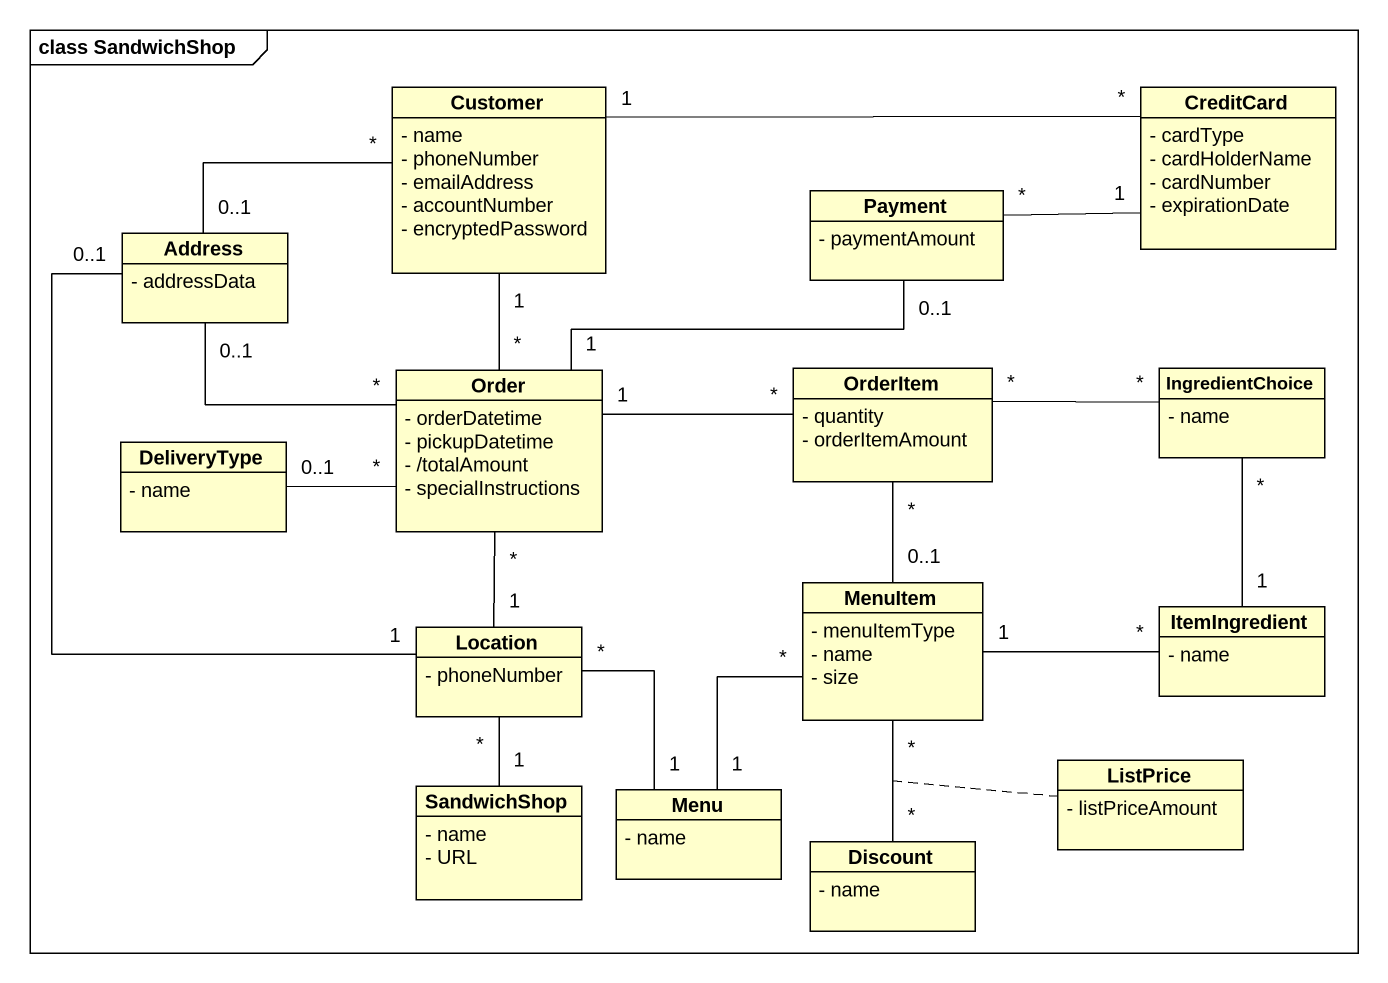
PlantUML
@startuml
mainframe class SandwichShop
hide circle
hide empty members
skinparam classAttributeIconSize 0
class Customer {
  - name
  - phoneNumber
  - emailAddress
  - accountNumber
  - encryptedPassword
}
class CreditCard {
  - cardType
  - cardHolderName
  - cardNumber
  - expirationDate
}
class Payment {
  - paymentAmount
}
class Address {
  - addressData
}
class DeliveryType {
  - name
}
class Order {
  - orderDatetime
  - pickupDatetime
  - /totalAmount
  - specialInstructions
}
class OrderItem {
  - quantity
  - orderItemAmount
}
class IngredientChoice {
  - name
}
class MenuItem {
  - menuItemType
  - name
  - size
}
class ItemIngredient {
  - name
}
class Location {
  - phoneNumber
}
class ListPrice {
  - listPriceAmount
}
class SandwichShop {
  - name
  - URL
}
class Menu {
  - name
}
class Discount {
  - name
}
Customer "1" -right- "*" CreditCard
Customer "1" -- "*" Order
CreditCard "1" -left- "*" Payment
Payment "0..1" -left- "1" Order
Address "0..1" -right- "*" Customer
Address "0..1" -right- "*" Order
Address "0..1" -- "1" Location
DeliveryType "0..1" -right- "*" Order
Order "1" -right- "*" OrderItem
OrderItem "*" -right- "*" IngredientChoice
OrderItem "*" -- "0..1" MenuItem
MenuItem "1" -right- "*" ItemIngredient
MenuItem "*" -- "*" Discount
(MenuItem, Discount) .. ListPrice
ItemIngredient "1" -up- "*" IngredientChoice
Location "1" -up- "*" Order
SandwichShop "1" -up- "*" Location
Menu "1" -up- "*" MenuItem
Menu "1" -up- "*" Location
@enduml
